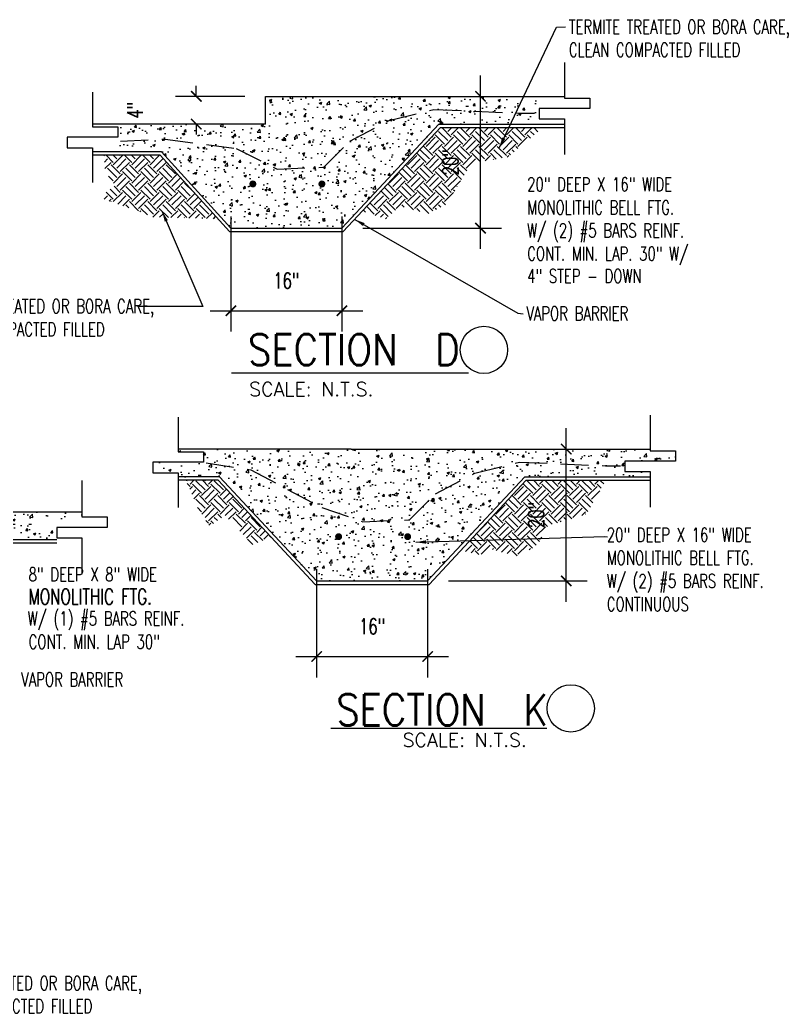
# Model space of a CAD drawing. Header units: inches. Extents: x -25328 to 8149, y -5530 to 4336.
# Drawn here: x -771.5 to -550, y 1078.9 to 1365.2 of the extents above; entities that cross this region are included whole.
import ezdxf

# ---------------------------------------------------------------- set-up
doc = ezdxf.new("R2010")
doc.units = ezdxf.units.IN
doc.header["$LTSCALE"] = 16
doc.header["$MEASUREMENT"] = 0
doc.linetypes.add('DASHED', pattern=[0.75, 0.5, -0.25])
doc.layers.get('0').update_dxf_attribs({"linetype": 'CONTINUOUS'})
doc.layers.get('DEFPOINTS').update_dxf_attribs({"linetype": 'CONTINUOUS'})
for name, color, linetype in [('BLDG', 1, 'CONTINUOUS'), ('CONC', 3, 'CONTINUOUS'), ('DETREF', 5, 'CONTINUOUS'), ('DIMS', 5, 'CONTINUOUS'), ('HATCH', 8, 'CONTINUOUS'), ('TEXT', 11, 'CONTINUOUS'), ('TEXT ROOM', 3, 'CONTINUOUS')]:
    doc.layers.add(name, color=color, linetype=linetype)
doc.styles.add('PAYTAS RM', font='romans.shx', dxfattribs={"width": 0.7, "height": 4.5})
doc.styles.add('PAYTS NOTES', font='romans.shx', dxfattribs={"width": 0.7, "height": 4.5})
doc.dimstyles.new('DIM- PAYTAS', dxfattribs={"dimscale": 48, "dimtxt": 0.1, "dimasz": 0.0625, "dimexe": 0.125, "dimexo": 0.125, "dimgap": 0.125, "dimtad": 1, "dimdec": 1, "dimzin": 3, "dimdsep": 46, "dimlunit": 4, "dimtxsty": 'PAYTAS RM', "dimblk": 'ARCHTICK', "dimcen": 0.09, "dimdle": 0.125, "dimclrd": 5, "dimclre": 5, "dimclrt": 11, "dimadec": 0, "dimazin": 0, "dimtfac": 1, "dimtdec": 1, "dimtofl": 0, "dimtmove": 2, "dimatfit": 3, "dimfxl": 0, "dimfrac": 2, "dimtolj": 1, "dimtzin": 3, "dimarcsym": 0})

# ---------------------------------------------------------------- blocks, each defined once
blk = doc.blocks.new('_ArchTick')
at = {"color": 0, "linetype": 'ByBlock', "const_width": 0.15}
blk.add_lwpolyline([(-0.5, -0.5), (0.5, 0.5)], dxfattribs=at)
blk = doc.blocks.new('*D51')
at = {"layer": 'DEFPOINTS', "color": 0, "transparency": 16777216}
for p in [(-710.69, 1314.55), (-678.69, 1314.55), (-678.69, 1281.36)]:
    blk.add_point(p, dxfattribs=at)
at = {"layer": 'DIMS', "color": 5, "lineweight": -2, "transparency": 16777216}
for p, q in [((-710.69, 1308.55), (-710.69, 1275.36)), ((-678.69, 1308.55), (-678.69, 1275.36)), ((-716.69, 1281.36), (-672.69, 1281.36))]:
    blk.add_line(p, q, dxfattribs=at)
at = {"layer": 'DIMS', "color": 5, "lineweight": -2, "transparency": 16777216, "xscale": 3, "yscale": 3, "zscale": 3, "rotation": 180}
blk.add_blockref('_ArchTick', (-710.69, 1281.36), dxfattribs=at)
at = {"layer": 'DIMS', "color": 5, "lineweight": -2, "transparency": 16777216, "xscale": 3, "yscale": 3, "zscale": 3}
blk.add_blockref('_ArchTick', (-678.69, 1281.36), dxfattribs=at)
at = {"layer": 'DIMS', "color": 11, "transparency": 16777216, "insert": (-694.69, 1290.04), "char_height": 4.5, "attachment_point": 5, "style": 'PAYTAS RM'}
blk.add_mtext('\\A1;16"', dxfattribs=at)
blk = doc.blocks.new('*D56')
at = {"layer": 'DEFPOINTS', "color": 0, "transparency": 16777216}
for p in [(-661.84, 1343.16), (-638.71, 1343.16), (-678.69, 1305.16)]:
    blk.add_point(p, dxfattribs=at)
at = {"layer": 'DIMS', "color": 5, "lineweight": -2, "transparency": 16777216}
for p, q in [((-638.71, 1299.16), (-638.71, 1349.16)), ((-655.84, 1343.16), (-632.71, 1343.16)), ((-672.69, 1305.16), (-632.71, 1305.16))]:
    blk.add_line(p, q, dxfattribs=at)
at = {"layer": 'DIMS', "color": 5, "lineweight": -2, "transparency": 16777216, "xscale": 3, "yscale": 3, "zscale": 3}
for p, rotation in [((-638.71, 1343.16), 90), ((-638.71, 1305.16), 270)]:
    blk.add_blockref('_ArchTick', p, dxfattribs=dict(at, rotation=rotation))
at = {"layer": 'DIMS', "color": 11, "transparency": 16777216, "insert": (-647.39, 1324.16), "char_height": 4.5, "attachment_point": 5, "rotation": 90, "style": 'PAYTAS RM'}
blk.add_mtext('\\A1;20"', dxfattribs=at)
blk = doc.blocks.new('*D57')
at = {"layer": 'DEFPOINTS', "color": 0, "transparency": 16777216}
for p in [(-700.69, 1343.16), (-720.66, 1335.16), (-716.87, 1335.16)]:
    blk.add_point(p, dxfattribs=at)
at = {"layer": 'DIMS', "color": 5, "lineweight": -2, "transparency": 16777216}
for p, q in [((-720.66, 1343.16), (-720.66, 1346.16)), ((-706.69, 1343.16), (-726.66, 1343.16)), ((-722.87, 1335.16), (-726.66, 1335.16)), ((-720.66, 1335.16), (-720.66, 1332.16))]:
    blk.add_line(p, q, dxfattribs=at)
at = {"layer": 'DIMS', "color": 5, "lineweight": -2, "transparency": 16777216, "xscale": 3, "yscale": 3, "zscale": 3}
for p, rotation in [((-720.66, 1343.16), 270), ((-720.66, 1335.16), 90)]:
    blk.add_blockref('_ArchTick', p, dxfattribs=dict(at, rotation=rotation))
at = {"layer": 'DIMS', "color": 11, "transparency": 16777216, "insert": (-738.34, 1339.16), "char_height": 4.5, "attachment_point": 5, "rotation": 90, "style": 'PAYTAS RM'}
blk.add_mtext('\\A1;4"', dxfattribs=at)
blk = doc.blocks.new('*D231')
at = {"layer": 'DEFPOINTS', "color": 0, "transparency": 16777216}
for p in [(-685.97, 1212.88), (-653.97, 1212.88), (-653.97, 1181.68)]:
    blk.add_point(p, dxfattribs=at)
at = {"layer": 'DIMS', "color": 5, "lineweight": -2, "transparency": 16777216}
for p, q in [((-685.97, 1206.88), (-685.97, 1175.68)), ((-653.97, 1206.88), (-653.97, 1175.68)), ((-691.97, 1181.68), (-647.97, 1181.68))]:
    blk.add_line(p, q, dxfattribs=at)
at = {"layer": 'DIMS', "color": 5, "lineweight": -2, "transparency": 16777216, "xscale": 3, "yscale": 3, "zscale": 3, "rotation": 180}
blk.add_blockref('_ArchTick', (-685.97, 1181.68), dxfattribs=at)
at = {"layer": 'DIMS', "color": 5, "lineweight": -2, "transparency": 16777216, "xscale": 3, "yscale": 3, "zscale": 3}
blk.add_blockref('_ArchTick', (-653.97, 1181.68), dxfattribs=at)
at = {"layer": 'DIMS', "color": 11, "transparency": 16777216, "insert": (-669.97, 1190.36), "char_height": 4.5, "attachment_point": 5, "style": 'PAYTAS RM'}
blk.add_mtext('\\A1;16"', dxfattribs=at)
blk = doc.blocks.new('*D232')
at = {"layer": 'DEFPOINTS', "color": 0, "transparency": 16777216}
for p in [(-637.13, 1241.49), (-613.99, 1241.49), (-653.97, 1203.49)]:
    blk.add_point(p, dxfattribs=at)
at = {"layer": 'DIMS', "color": 5, "lineweight": -2, "transparency": 16777216}
for p, q in [((-613.99, 1197.49), (-613.99, 1247.49)), ((-631.13, 1241.49), (-607.99, 1241.49)), ((-647.97, 1203.49), (-607.99, 1203.49))]:
    blk.add_line(p, q, dxfattribs=at)
at = {"layer": 'DIMS', "color": 5, "lineweight": -2, "transparency": 16777216, "xscale": 3, "yscale": 3, "zscale": 3}
for p, rotation in [((-613.99, 1241.49), 90), ((-613.99, 1203.49), 270)]:
    blk.add_blockref('_ArchTick', p, dxfattribs=dict(at, rotation=rotation))
at = {"layer": 'DIMS', "color": 11, "transparency": 16777216, "insert": (-622.67, 1222.49), "char_height": 4.5, "attachment_point": 5, "rotation": 90, "style": 'PAYTAS RM'}
blk.add_mtext('\\A1;20"', dxfattribs=at)

msp = doc.modelspace()

# ---------------------------------------------------------------- hatches: boundary and pattern name
at = {"layer": 'HATCH'}
h = msp.add_hatch(dxfattribs=at)
h.set_pattern_fill('AR-CONC', color=256, style=0)
h.set_pattern_definition([(50, (10919.36, 3400.3507), (7.1726018, -0.6275213), [0.75, -8.25]), (355, (10919.36, 3400.351), (-1.3875133, 7.5219213), [0.6, -6.6]), (100.4514, (10919.958, 3400.2984), (5.785094, 6.8943954), [0.637402, -7.011421]), (46.1842, (10919.36, 3402.351), (10.6724105, -1.65519), [1.125, -12.375]), (96.6356, (10920.249, 3402.213), (9.346627, 9.741179), [0.956103, -10.51713]), (351.1842, (10919.36, 3402.351), (9.346619, 9.741186), [0.9, -9.9]), (21, (10920.36, 3401.8507), (5.9690705, -4.026189), [0.75, -8.25]), (326, (10920.36, 3401.851), (2.4331533, 7.2515005), [0.6, -6.6]), (71.4514, (10920.8575, 3401.515), (8.4022263, 3.225305), [0.637402, -7.011421]), (37.5, (10919.36, 3400.3507), (0.12159855, 3.32893854), [0, -6.52, 0, -6.7, 0, -6.625]), (7.5, (10919.36, 3400.3507), (2.6306954, 3.9441171), [0, -3.82, 0, -6.37, 0, -2.525]), (327.5, (10917.13, 3400.3507), (5.33822436, -0.2255487), [0, -2.5, 0, -7.8, 0, -10.35]), (317.5, (10916.13, 3400.3507), (5.8318617, 1.0010498), [0, -3.25, 0, -5.18, 0, -7.35])])
h.paths.add_polyline_path([(-678.68519323, 1305.16341272), (-650.68519323, 1335.16341272), (-621.79267932, 1335.16341272), (-621.7923125, 1343.16341272), (-700.68519323, 1343.16341272), (-700.68519323, 1335.16341272), (-743.31863204, 1335.16341272), (-743.31899886, 1327.16341272), (-730.68519323, 1327.16341272), (-710.68519323, 1305.16341272)])
h.paths.add_polyline_path([(-684.93867293, 1317.90866064, -1), (-683.93867293, 1317.90866064, -1)], flags=16)
h = msp.add_hatch(dxfattribs=at)
h.set_pattern_fill('SITEWORK_EARTH', color=8, scale=15, angle=45, style=0)
h.set_pattern_definition([(45, (10919.36, 3400.3507), (4e-16, 5.3033009), [3.75, -3.75]), (45, (10918.3657, 3401.345), (4e-16, 5.3033009), [3.75, -3.75]), (45, (10917.3714, 3402.3394), (4e-16, 5.3033009), [3.75, -3.75]), (135, (10917.3714, 3403.0024), (-5.3033009, 4e-16), [3.75, -3.75]), (135, (10918.3657, 3403.9967), (-5.3033009, 4e-16), [3.75, -3.75]), (135, (10919.36, 3404.991), (-5.3033009, 4e-16), [3.75, -3.75])])
h.paths.add_polyline_path([(-644.77577192, 1318.14631411), (-665.2202717, 1318.14631411), (-672.77698469, 1310.04983592), (-666.05437636, 1307.82231339), (-661.90895427, 1311.5411421), (-653.72440263, 1309.30984657), (-648.30345673, 1312.17866117)])
h.paths.add_polyline_path([(-641.39442889, 1323.86640612), (-630.87142815, 1325.6726946), (-620.66730499, 1334.16341272), (-650.27097967, 1334.16341272), (-665.2202717, 1318.14631411), (-644.77577192, 1318.14631411)])
h.paths.add_polyline_path([(-731.0994068, 1326.16341272), (-747.28432735, 1326.16341272), (-746.96544976, 1321.6325814), (-744.09553802, 1317.48873714), (-748.66613023, 1313.98241196), (-741.96968744, 1311.64486467), (-737.9483383, 1310.24112031), (-733.14736717, 1308.35104301), (-714.45017301, 1307.84925555)])
h.paths.add_polyline_path([(-651.19004387, 1319.58841272), (-651.19004387, 1328.73841272), (-643.58290102, 1328.73841272), (-643.58290102, 1319.58841272)], flags=24)
h = msp.add_hatch(dxfattribs=at)
h.set_pattern_fill('AR-CONC', color=256, style=0)
h.set_pattern_definition([(50, (7152.97, 2408.707), (7.172602, -0.6275213), [0.75, -8.25]), (355, (7152.97, 2408.707), (-1.387513, 7.521921), [0.6, -6.6]), (100.4514, (7153.568, 2408.6544), (5.785094, 6.8943954), [0.637402, -7.011421]), (46.1842, (7152.97, 2410.707), (10.67241, -1.65519), [1.125, -12.375]), (96.6356, (7153.86, 2410.569), (9.346627, 9.741179), [0.956103, -10.51713]), (351.1842, (7152.97, 2410.707), (9.34662, 9.741186), [0.9, -9.9]), (21, (7153.97, 2410.207), (5.9690705, -4.026189), [0.75, -8.25]), (326, (7153.97, 2410.207), (2.433153, 7.2515005), [0.6, -6.6]), (71.4514, (7154.4676, 2409.871), (8.402226, 3.225305), [0.637402, -7.011421]), (37.5, (7152.9701, 2408.7067), (0.12159855, 3.3289385), [0, -6.52, 0, -6.7, 0, -6.625]), (7.5, (7152.97, 2408.7067), (2.6306954, 3.9441171), [0, -3.82, 0, -6.37, 0, -2.525]), (327.5, (7150.7401, 2408.7067), (5.3382244, -0.2255487), [0, -2.5, 0, -7.8, 0, -10.35]), (317.5, (7149.74, 2408.7067), (5.8318617, 1.0010498), [0, -3.25, 0, -5.18, 0, -7.35])])
h.paths.add_polyline_path([(-675.96960438, 1241.48528255), (-725.89819895, 1241.48528255), (-725.89819895, 1240.67168399), (-718.60308051, 1240.67139382), (-718.60321807, 1237.67139383), (-733.19317983, 1237.67197415), (-733.19331739, 1234.67197415), (-725.89819895, 1234.67168399), (-725.89819895, 1233.48528255), (-713.96960438, 1233.48528255), (-685.96960438, 1203.48528255), (-653.96960438, 1203.48528255), (-625.96960438, 1233.48528255), (-589.78190232, 1233.48528255), (-589.78190232, 1235.00520178), (-597.07702076, 1235.00549194), (-597.0768832, 1238.00549194), (-582.48692144, 1238.00491162), (-582.48678388, 1241.00491161), (-589.78190232, 1241.00520178), (-589.78190232, 1241.48528255)])
h.paths.add_polyline_path([(-679.1294215, 1216.23053047, -1), (-680.1294215, 1216.23053047, -1)], flags=16)
h.paths.add_polyline_path([(-659.22308408, 1216.23053047, -1), (-660.22308408, 1216.23053047, -1)], flags=16)
h = msp.add_hatch(dxfattribs=at)
h.set_pattern_fill('SITEWORK_EARTH', color=8, scale=15, angle=45, style=0)
h.set_pattern_definition([(45, (7152.97, 2408.7067), (4e-16, 5.3033009), [3.75, -3.75]), (45, (7151.9758, 2409.701), (4e-16, 5.3033009), [3.75, -3.75]), (45, (7150.9814, 2410.6954), (4e-16, 5.3033009), [3.75, -3.75]), (135, (7150.9814, 2411.3584), (-5.3033009, 4e-16), [3.75, -3.75]), (135, (7151.9758, 2412.3527), (-5.3033009, 4e-16), [3.75, -3.75]), (135, (7152.97, 2413.347), (-5.3033009, 4e-16), [3.75, -3.75])])
h.paths.add_polyline_path([(-714.38381794, 1232.48528255), (-723.65079677, 1232.48528255), (-720.35224154, 1224.68458695), (-716.82355906, 1219.24065676), (-712.37433986, 1222.38433712), (-704.4731565, 1213.95008481), (-699.06228342, 1216.06935271)])
h.paths.add_polyline_path([(-602.63139078, 1232.48528255), (-625.55539082, 1232.48528255), (-644.44931953, 1212.24178751), (-637.40266285, 1210.70833257), (-635.31115193, 1212.53754407), (-628.33946733, 1210.62122432), (-622.4135382, 1213.58281662), (-619.18913476, 1219.50599239), (-611.34599653, 1221.68363691), (-608.1215931, 1222.81600888)])
h.paths.add_polyline_path([(-626.47445502, 1217.91028255), (-626.47445502, 1227.06028255), (-618.86731216, 1227.06028255), (-618.86731216, 1217.91028255)], flags=24)
h = msp.add_hatch(dxfattribs=at)
h.set_pattern_fill('AR-CONC', color=256, style=0)
h.set_pattern_definition([(50, (7197.282, 2289.702), (7.172602, -0.6275213), [0.75, -8.25]), (355, (7197.282, 2289.702), (-1.3875133, 7.5219213), [0.6, -6.6]), (100.4514, (7197.88, 2289.65), (5.785094, 6.8943954), [0.637402, -7.011421]), (46.1842, (7197.282, 2291.702), (10.6724105, -1.65519), [1.125, -12.375]), (96.6356, (7198.171, 2291.564), (9.346627, 9.741179), [0.956103, -10.51713]), (351.1842, (7197.282, 2291.702), (9.34662, 9.741186), [0.9, -9.9]), (21, (7198.282, 2291.202), (5.9690705, -4.026189), [0.75, -8.25]), (326, (7198.282, 2291.202), (2.433153, 7.2515005), [0.6, -6.6]), (71.4514, (7198.7795, 2290.8665), (8.402226, 3.225305), [0.637402, -7.011421]), (37.5, (7197.282, 2289.702), (0.12159855, 3.3289385), [0, -6.52, 0, -6.7, 0, -6.625]), (7.5, (7197.282, 2289.702), (2.6306954, 3.9441171), [0, -3.82, 0, -6.37, 0, -2.525]), (327.5, (7195.052, 2289.702), (5.3382244, -0.2255487), [0, -2.5, 0, -7.8, 0, -10.35]), (317.5, (7194.052, 2289.702), (5.8318617, 1.0010498), [0, -3.25, 0, -5.18, 0, -7.35])])
h.paths.add_polyline_path([(-753.61736611, 1223.41231232), (-823.63154776, 1223.41231232), (-823.63154776, 1207.41231232), (-807.63154776, 1207.41231232), (-796.05900029, 1215.41231232), (-760.91244808, 1215.41231232), (-760.91244808, 1218.20789496), (-768.20756652, 1218.20818513), (-768.20742896, 1221.20818512), (-753.6174672, 1221.2076048)])
h.paths.add_polyline_path([(-814.03956327, 1211.10955324, -1), (-815.03956327, 1211.10955324, -1)], flags=16)

# ---------------------------------------------------------------- linework, layer by layer
at = {"layer": 'BLDG', "color": 8}
for p, q in [((-678.27097967, 1304.16341272), (-650.27097967, 1334.16341272)), ((-650.27097967, 1334.16341272), (-614.49749117, 1334.16341272)), ((-731.0994068, 1326.16341272), (-750.6137878, 1326.16341272)), ((-711.0994068, 1304.16341272), (-731.0994068, 1326.16341272)), ((-711.0994068, 1304.16341272), (-678.27097967, 1304.16341272)), ((-714.38381794, 1232.48528255), (-725.89819895, 1232.48528255)), ((-686.38381794, 1202.48528255), (-714.38381794, 1232.48528255)), ((-653.55539082, 1202.48528255), (-625.55539082, 1232.48528255)), ((-625.55539082, 1232.48528255), (-589.78190232, 1232.48528255)), ((-795.64478673, 1214.41231232), (-760.91244808, 1214.41231232)), ((-686.38381794, 1202.48528255), (-653.55539082, 1202.48528255))]:
    msp.add_line(p, q, dxfattribs=at)
at = {"layer": 'BLDG', "color": 3, "linetype": 'DASHED'}
msp.add_line((-804.91581648, 1219.84190314), (-768.20749161, 1219.84190314), dxfattribs=at)
for points in [[(-742.54365253, 1330.27452303), (-729.63143529, 1330.8121686), (-709.1870883, 1328.12393789), (-697.35089017, 1322.20983093), (-683.90066337, 1322.74747649), (-676.36853766, 1330.27452303), (-665.07034506, 1336.18863), (-652.15812781, 1339.41450917), (-640.32192566, 1338.8768607), (-627.40970842, 1338.33921514), (-623.105636, 1338.33921514)], [(-717.82806368, 1237.48239215), (-704.91584643, 1235.49890241), (-684.47149945, 1224.6558159), (-672.63530132, 1220.53170076), (-659.18507452, 1221.06934632), (-651.6529488, 1228.59639287), (-640.3547562, 1234.51049983), (-627.44253896, 1237.736379), (-615.6063368, 1237.19873054), (-602.69411956, 1236.66108498), (-598.39004715, 1236.66108498)]]:
    msp.add_lwpolyline(points, dxfattribs=at)
at = {"layer": 'CONC', "color": 3}
for p, q in [((-700.68519323, 1343.16341272), (-614.49749117, 1343.16341272)), ((-700.68519323, 1335.16341272), (-700.68519323, 1343.16341272)), ((-700.68519323, 1335.16341272), (-750.6137878, 1335.16341272)), ((-678.68519323, 1305.16341272), (-650.68519323, 1335.16341272)), ((-650.68519323, 1335.16341272), (-614.49749117, 1335.16341272)), ((-730.68519323, 1327.16341272), (-750.6137878, 1327.16341272)), ((-710.68519323, 1305.16341272), (-730.68519323, 1327.16341272)), ((-710.68519323, 1305.16341272), (-678.68519323, 1305.16341272)), ((-675.96960438, 1241.48528255), (-725.89819895, 1241.48528255)), ((-675.96960438, 1241.48528255), (-589.78190232, 1241.48528255)), ((-713.96960438, 1233.48528255), (-725.89819895, 1233.48528255)), ((-685.96960438, 1203.48528255), (-713.96960438, 1233.48528255)), ((-653.96960438, 1203.48528255), (-625.96960438, 1233.48528255)), ((-625.96960438, 1233.48528255), (-589.78190232, 1233.48528255)), ((-823.63154776, 1223.41231232), (-753.61736611, 1223.41231232)), ((-796.05900029, 1215.41231232), (-760.91244808, 1215.41231232)), ((-685.96960438, 1203.48528255), (-653.96960438, 1203.48528255))]:
    msp.add_line(p, q, dxfattribs=at)
at = {"layer": 'DETREF'}
for points in [[(-614.49749117, 1352.94155571), (-614.49749117, 1342.68333195), (-607.20237274, 1342.68304178), (-607.20251029, 1339.68304179), (-621.79247206, 1339.68362211), (-621.79260961, 1336.68362211), (-614.49749117, 1336.68333195), (-614.49749117, 1326.42510818)], [(-750.6137878, 1344.33921514), (-750.6137878, 1334.34981416), (-743.31866936, 1334.34952399), (-743.31880692, 1331.349524), (-757.90876868, 1331.35010432), (-757.90890624, 1328.35010432), (-750.6137878, 1328.34981416), (-750.6137878, 1318.36041317)], [(-725.89819895, 1250.66108498), (-725.89819895, 1240.67168399), (-718.60308051, 1240.67139382), (-718.60321807, 1237.67139383), (-733.19317983, 1237.67197415), (-733.19331739, 1234.67197415), (-725.89819895, 1234.67168399), (-725.89819895, 1224.682283)], [(-589.78190232, 1251.26342555), (-589.78190232, 1241.00520178), (-582.48678388, 1241.00491161), (-582.48692144, 1238.00491162), (-597.0768832, 1238.00549194), (-597.07702076, 1235.00549194), (-589.78190232, 1235.00520178), (-589.78190232, 1224.74697801)], [(-753.61736611, 1232.43886856), (-753.61736611, 1221.91182201), (-746.32224767, 1221.91153185), (-746.32238523, 1218.91153185), (-760.91234699, 1218.91211217), (-760.91248455, 1215.91211218), (-753.61736611, 1215.91182201), (-753.61736611, 1205.38477546)]]:
    msp.add_lwpolyline(points, dxfattribs=at)
at = {"layer": 'DIMS', "color": 5}
msp.add_lwpolyline([(-681.39385339, 1318.14631411, 0, 4, 0), (-677.39385339, 1318.14631411, 0, 0, 0), (-628.68455566, 1318.14631411, 0, 0, 0)], format="xyseb", dxfattribs=at)
at = {"layer": 'DIMS', "const_width": 1}
for points in [[(-704.84501036, 1317.90866064, 1), (-703.84501036, 1317.90866064, 1)], [(-684.93867293, 1317.90866064, 1), (-683.93867293, 1317.90866064, 1)], [(-680.1294215, 1216.23053047, 1), (-679.1294215, 1216.23053047, 1)], [(-660.22308408, 1216.23053047, 1), (-659.22308408, 1216.23053047, 1)]]:
    msp.add_lwpolyline(points, format="xyb", close=True, dxfattribs=at)
at = {"layer": 'TEXT ROOM'}
for p, q in [((-710.54762364, 1263.47910095), (-642.13611373, 1263.47910095)), ((-681.91268874, 1161.01670164), (-619.62360791, 1161.01670164))]:
    msp.add_line(p, q, dxfattribs=at)
for centre in [(-637.72207257, 1270.07981324), (-612.67952203, 1166.72961892)]:
    msp.add_circle(centre, 6.81505288, dxfattribs=at)

# ---------------------------------------------------------------- texts
at = {"layer": 'TEXT', "style": 'PAYTS NOTES', "width": 0.7}
for s, height, p in [('20" DEEP X 16" WIDE', 4, (-625.26936597, 1315.8139213)), ('MONOLITHIC BELL FTG.', 4, (-625.26936597, 1309.14725463)), ('W/ (2) #5 BARS REINF.', 4, (-625.26936597, 1302.48058796)), ('CONT. MIN. LAP. 30" W/', 4, (-625.26936597, 1295.8139213)), ('4" STEP - DOWN', 4, (-625.26936597, 1289.37255612)), ('20" DEEP X 16" WIDE', 4, (-602.31791522, 1214.78816165)), ('MONOLITHIC BELL FTG.', 4, (-602.31791522, 1208.12149498)), ('8" DEEP X 8" WIDE', 4, (-768.98657657, 1203.36040135)), ('W/ (2) #5 BARS REINF.', 4, (-602.31791522, 1201.45482832)), ('MONOLITHIC FTG.', 4.5, (-768.98657657, 1196.69373468)), ('CONTINUOUS ', 4, (-602.31791522, 1194.78816165)), ('W/ (1) #5 BARS REINF.', 4, (-769.30443102, 1190.65568727)), ('CONT. MIN. LAP 30"', 4, (-768.98657657, 1183.88543826))]:
    msp.add_text(s, height=height, dxfattribs=at).set_placement(p)
at = {"layer": 'TEXT', "style": 'PAYTS NOTES'}
for p in [(-705.40257016, 1256.72616245), (-661.17356834, 1155.62386299)]:
    msp.add_text('SCALE: N.T.S.', height=4, dxfattribs=at).set_placement(p)
at = {"layer": 'TEXT', "char_height": 4, "width": 71.2296437844, "attachment_point": 1, "style": 'PAYTS NOTES'}
for s, insert in [('TERMITE TREATED OR BORA CARE, CLEAN COMPACTED FILLED', (-613.26369651, 1365.21219323)), ('TERMITE TREATED OR BORA CARE, CLEAN COMPACTED FILLED', (-796.53617094, 1284.66877665)), ('VAPOR BARRIER', (-625.5052394, 1282.56956836)), ('VAPOR BARRIER', (-771.15050015, 1177.02973829)), ('TERMITE TREATED OR BORA CARE, CLEAN COMPACTED FILLED', (-800.07770637, 1089.54688315))]:
    msp.add_mtext(s, dxfattribs=dict(at, insert=insert))
at = {"layer": 'TEXT ROOM', "style": 'PAYTAS RM', "width": 0.875}
for s, p in [('SECTION  D ', (-705.77302471, 1265.63530605)), ('SECTION  K', (-680.3324036, 1161.84284128))]:
    msp.add_text(s, height=9, dxfattribs=at).set_placement(p)

# ---------------------------------------------------------------- dimensions: what is measured, and where the dimension line sits
at = {"layer": 'DIMS'}
for base, p1, p2, text, picture, middle in [((-638.70790102, 1343.16341272), (-678.68519323, 1305.16341272), (-661.84229175, 1343.16341272), '20"', '*D56', (-647.38647245, 1324.16341272)), ((-720.66357208, 1335.16341272), (-700.68519323, 1343.16341272), (-716.86889244, 1335.16341272), '4"', '*D57', (-738.34214351, 1339.16341272)), ((-613.99231216, 1241.48528255), (-653.96960438, 1203.48528255), (-637.1267029, 1241.48528255), '20"', '*D232', (-622.67088359, 1222.48528255))]:
    dim = msp.add_linear_dim(base=base, p1=p1, p2=p2, angle=90, text=text, dimstyle='DIM- PAYTAS', dxfattribs=at)
    dim.commit()
    dim.dimension.update_dxf_attribs({"geometry": picture, "text_midpoint": middle})
for base, p1, p2, picture, middle in [((-678.68519323, 1281.36255185), (-710.68519323, 1314.55370695), (-678.68519323, 1314.55370695), '*D51', (-694.68519323, 1290.04112328)), ((-653.96960438, 1181.68442168), (-685.96960438, 1212.87557679), (-653.96960438, 1212.87557679), '*D231', (-669.96960438, 1190.36299311))]:
    dim = msp.add_linear_dim(base=base, p1=p1, p2=p2, text='16"', dimstyle='DIM- PAYTAS', dxfattribs=at)
    dim.commit()
    dim.dimension.update_dxf_attribs({"geometry": picture, "text_midpoint": middle})

# ---------------------------------------------------------------- leaders
for points, override in [([(-633.28675795, 1328.40944609), (-616.82243577, 1363.13719906), (-614.22233942, 1363.22383364)], {"dimgap": 0.125, "dimtad": 0}), ([(-730.48285131, 1310.00404415), (-718.73657424, 1282.55986745), (-737.62734313, 1282.55986745)], {"dimtad": 0})]:
    msp.add_leader(points, dimstyle='DIM- PAYTAS', override=override, dxfattribs=at)
at = {"layer": 'DIMS', "color": 5}
for points, override in [([(-674.9753097, 1307.69448769), (-627.98711054, 1280.67149227), (-626.3716798, 1280.51000939)], {"dimgap": 0.125, "dimtad": 0}), ([(-657.3938495, 1214.61214024), (-602.82909656, 1216.26106857), (-602.120874, 1216.14309254)], {"dimtad": 0})]:
    msp.add_leader(points, dimstyle='DIM- PAYTAS', override=override, dxfattribs=at)

doc.saveas('drawing.dxf')
